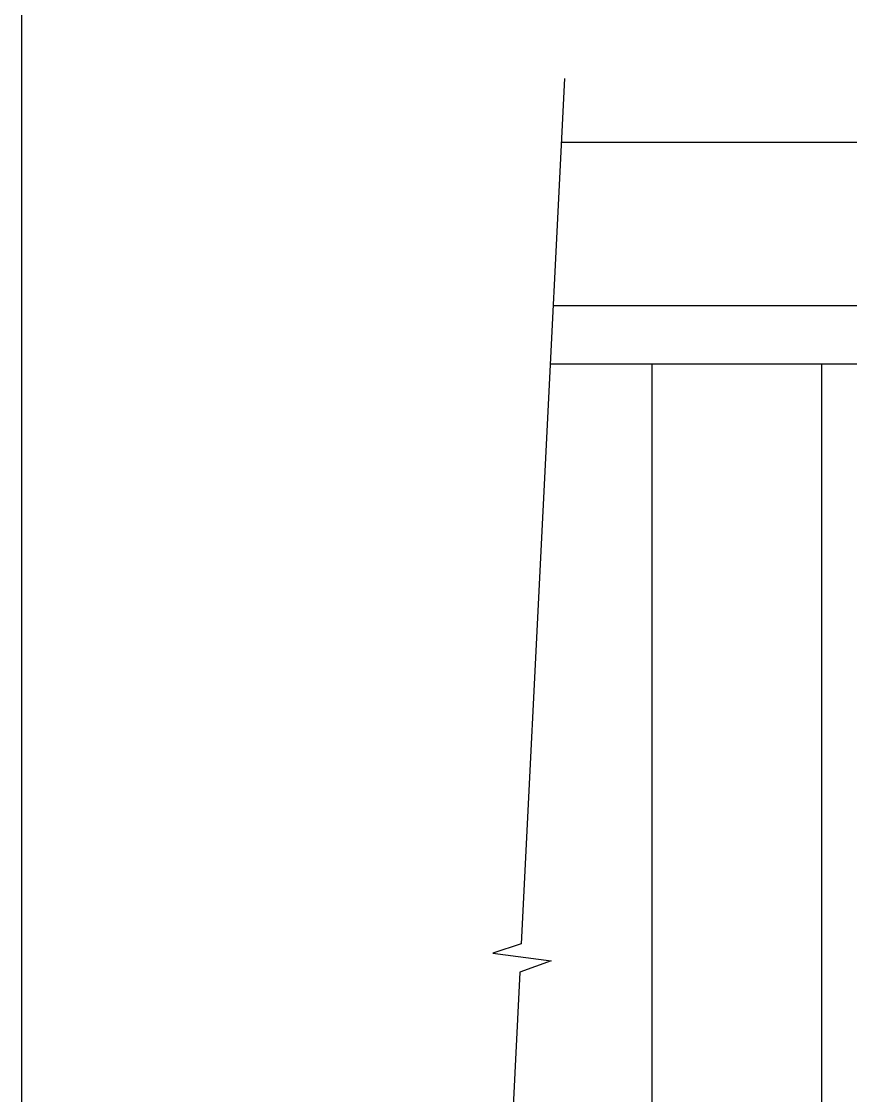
# Model space of a CAD drawing. Header units: metres. Extents: x 14 to 601, y -777 to -11.
# Drawn here: x 13.7 to 172, y -514.9 to -309.8 of the extents above; entities that cross this region are included whole.
import ezdxf

# ---------------------------------------------------------------- set-up
doc = ezdxf.new("R2010")
doc.units = ezdxf.units.M

msp = doc.modelspace()

# ---------------------------------------------------------------- linework, layer by layer
for p, q in [((13.72, -37.76), (13.72, -750.2)), ((117.4, -320.72), (109.12, -485.96)), ((116.68, -332.84), (489.16, -332.84)), ((115.24, -364.04), (487.6, -364.04)), ((114.64, -375.2), (487.12, -375.2)), ((134.08, -375.2), (134.08, -613.28)), ((166.48, -375.2), (166.48, -613.28)), ((109.12, -485.96), (103.72, -487.76)), ((103.72, -487.76), (114.88, -489.2)), ((114.88, -489.2), (108.88, -491.36)), ((108.88, -491.36), (101.08, -647.36))]:
    msp.add_line(p, q)

doc.saveas('drawing.dxf')
